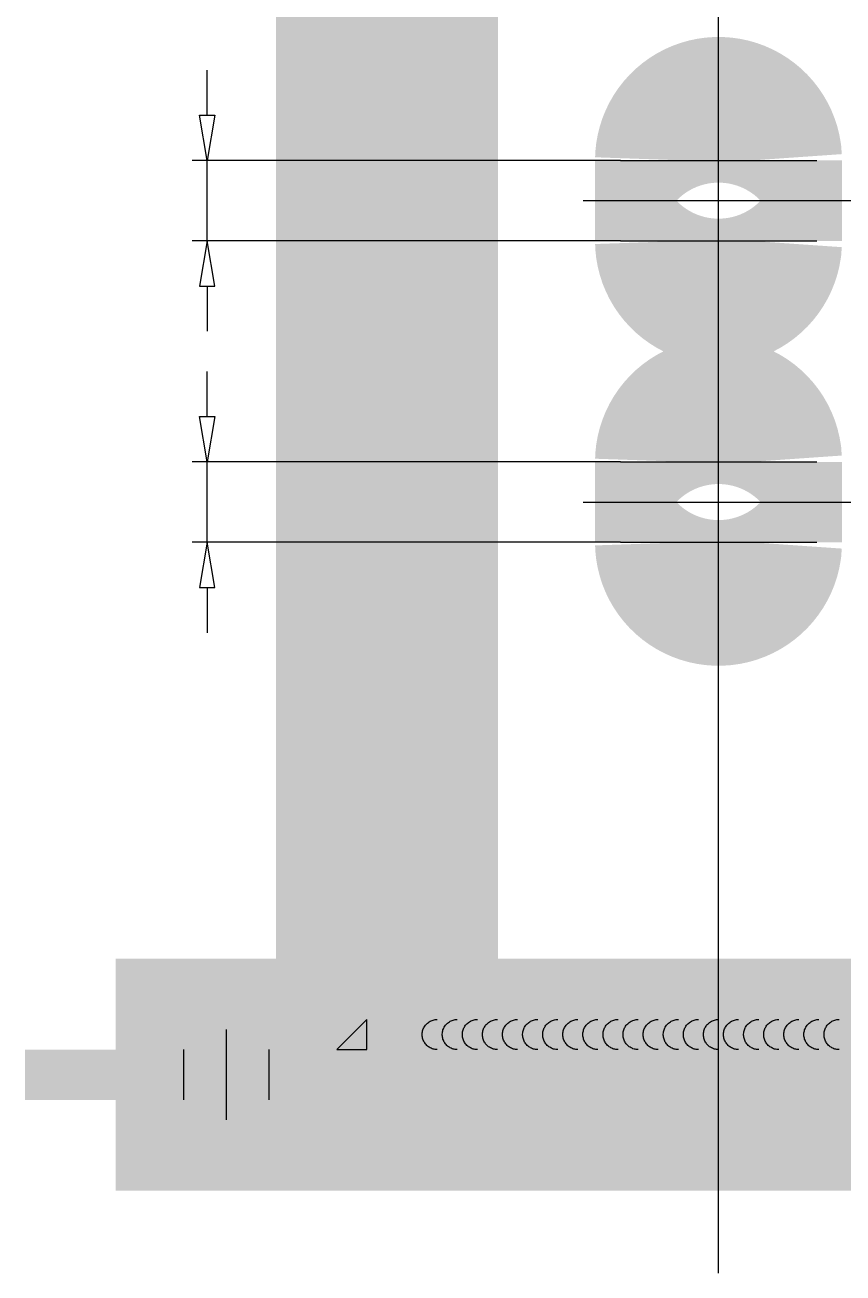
# Model space of a CAD drawing. Extents: x 17.6 to 52.5, y 0.2 to 49.5.
# Drawn here: x 33.67 to 40.04, y 15.58 to 25.3 of the extents above; entities that cross this region are included whole.
import ezdxf

# ---------------------------------------------------------------- set-up
doc = ezdxf.new("R2010")
doc.units = 0
doc.linetypes.add('1', pattern=[50.799999713897705, 31.75, -6.349999904632568, 6.349999904632568, -6.349999904632568])
doc.linetypes.add('2', pattern=[15, 12, -3])
doc.layers.get('0').update_dxf_attribs({"linetype": 'CONTINUOUS'})

msp = doc.modelspace()

# ---------------------------------------------------------------- linework, layer by layer
at = {"color": 7, "const_width": 1.415000081062317}
for points in [[(36.3299922790809, 17.319591486626678), (36.329992279078624, 46.27838400879307)], [(36.64306030634634, 17.319591486626678), (36.64306030634634, 46.27838400879307)], [(38.814969745507824, 24.24622158990087), (38.81558937971363, 24.26396538923808), (38.81744524070109, 24.28162274236331), (38.82052829688064, 24.299107624087867), (38.824823526703995, 24.31633484893706), (38.830309993305036, 24.333220492172984), (38.836960993781986, 24.3496822804953), (38.84474409651875, 24.36564002589313), (38.85362142108875, 24.381015970860574), (38.86354967557645, 24.395735212919192), (38.874480492462, 24.409726049833353), (38.88636065254536, 24.422920287505463), (38.899132252888876, 24.435253687823206), (38.912733080024054, 24.446666127272522), (38.92709686186504, 24.45710203545451), (38.942153631584915, 24.46651054436802), (38.95783002618032, 24.474845824295244), (38.974049669008764, 24.48206728906507), (38.99073355232349, 24.488139708014955), (39.00780038249036, 24.493033560536787), (39.02516701850482, 24.4967249427753), (39.042748845197366, 24.49919590351368), (39.06046021058569, 24.500434406852833), (39.0782148247381, 24.500434406852833), (39.09592619012642, 24.49919590351368), (39.11350801681897, 24.4967249427753), (39.13087465283343, 24.493033560536787), (39.147941483000295, 24.488139708014955), (39.16462536631502, 24.48206728906507), (39.18084500914347, 24.474845824295244), (39.19652140373887, 24.46651054436802), (39.21157817345875, 24.45710203545451), (39.22594195529973, 24.446666127272522), (39.23954278243491, 24.435253687823206), (39.25231438277842, 24.422920287505463), (39.26419454286179, 24.409726049833353), (39.275125359747335, 24.395735212919192), (39.28505361423504, 24.381015970860574), (39.29393093880503, 24.36564002589313), (39.3017140415418, 24.3496822804953), (39.30836504201875, 24.333220492172984), (39.31385150861979, 24.31633484893706), (39.31814673844315, 24.299107624087867), (39.321229794622695, 24.28162274236331), (39.32370528981596, 24.24622158990087)], [(38.81496974550896, 24.246221589901438), (38.814969745507824, 23.620085535368162)], [(39.32370528981596, 23.620085535368162), (39.32370528981596, 24.246221589901438)], [(38.814969745507824, 23.620085535368162), (38.81558937971363, 23.602341736031008), (38.81744524070109, 23.584684382905778), (38.82052829688064, 23.567199501181165), (38.824823526703995, 23.549972276332028), (38.830309993305036, 23.533086633096048), (38.836960993781986, 23.51662484477373), (38.84474409651875, 23.50066709937596), (38.85362142108875, 23.485291154408458), (38.86354967557645, 23.47057191234984), (38.874480492462, 23.45658107543568), (38.88636065254536, 23.443386837763626), (38.899132252888876, 23.431053437445826), (38.912733080024054, 23.41964099799651), (38.92709686186504, 23.409205089814577), (38.942153631584915, 23.399796580901068), (38.95783002618032, 23.391461300973788), (38.974049669008764, 23.38423983620396), (38.99073355232349, 23.378167417254076), (39.00780038249036, 23.373273564732244), (39.02516701850482, 23.36958218249373), (39.042748845197366, 23.367111221755408), (39.06046021058569, 23.365872718416256), (39.0782148247381, 23.365872718416256), (39.09592619012642, 23.367111221755408), (39.11350801681897, 23.36958218249373), (39.13087465283343, 23.373273564732244), (39.147941483000295, 23.378167417254076), (39.16462536631502, 23.38423983620396), (39.18084500914347, 23.391461300973788), (39.19652140373887, 23.399796580901068), (39.21157817345875, 23.409205089814577), (39.22594195529973, 23.41964099799651), (39.23954278243491, 23.431053437445826), (39.25231438277842, 23.443386837763626), (39.26419454286179, 23.45658107543568), (39.275125359747335, 23.47057191234984), (39.28505361423504, 23.485291154408458), (39.29393093880503, 23.50066709937596), (39.3017140415418, 23.51662484477373), (39.30836504201875, 23.533086633096048), (39.31385150861979, 23.549972276332028), (39.31814673844315, 23.567199501181165), (39.321229794622695, 23.584684382905778), (39.32370528981596, 23.620085535368162)], [(38.814969745507824, 21.89821138540094), (38.81558937971363, 21.915955184738152), (38.81744524070109, 21.933612537863382), (38.82052829688064, 21.95109741958794), (38.824823526703995, 21.968324644437132), (38.830309993305036, 21.985210287673056), (38.836960993781986, 22.001672075995373), (38.84474409651875, 22.0176298213932), (38.85362142108875, 22.033005766360645), (38.86354967557645, 22.047725008419263), (38.874480492462, 22.061715845333424), (38.88636065254536, 22.074910083005534), (38.899132252888876, 22.087243483323277), (38.912733080024054, 22.098655922772593), (38.92709686186504, 22.109091830954583), (38.942153631584915, 22.118500339868092), (38.95783002618032, 22.126835619795315), (38.974049669008764, 22.134057084565143), (38.99073355232349, 22.140129503515027), (39.00780038249036, 22.14502335603686), (39.02516701850482, 22.148714738275373), (39.042748845197366, 22.151185699013695), (39.06046021058569, 22.152424202352904), (39.0782148247381, 22.152424202352904), (39.09592619012642, 22.151185699013695), (39.11350801681897, 22.148714738275373), (39.13087465283343, 22.14502335603686), (39.147941483000295, 22.140129503515027), (39.16462536631502, 22.134057084565143), (39.18084500914347, 22.126835619795315), (39.19652140373887, 22.118500339868092), (39.21157817345875, 22.109091830954583), (39.22594195529973, 22.098655922772593), (39.23954278243491, 22.087243483323277), (39.25231438277842, 22.074910083005534), (39.26419454286179, 22.061715845333424), (39.275125359747335, 22.047725008419263), (39.28505361423504, 22.033005766360645), (39.29393093880503, 22.0176298213932), (39.3017140415418, 22.001672075995373), (39.30836504201875, 21.985210287673056), (39.31385150861979, 21.968324644437132), (39.31814673844315, 21.95109741958794), (39.321229794622695, 21.933612537863382), (39.32370528981596, 21.89821138540094)], [(38.81496974550896, 21.89821138540151), (38.814969745507824, 21.272075330868233)], [(39.32370528981596, 21.272075330868233), (39.32370528981596, 21.89821138540151)], [(38.814969745507824, 21.272075330868233), (38.81558937971363, 21.25433153153108), (38.81744524070109, 21.23667417840585), (38.82052829688064, 21.219189296681236), (38.824823526703995, 21.2019620718321), (38.830309993305036, 21.18507642859612), (38.836960993781986, 21.168614640273802), (38.84474409651875, 21.152656894875975), (38.85362142108875, 21.13728094990853), (38.86354967557645, 21.12256170784991), (38.874480492462, 21.10857087093575), (38.88636065254536, 21.095376633263697), (38.899132252888876, 21.083043232945897), (38.912733080024054, 21.07163079349658), (38.92709686186504, 21.06119488531465), (38.942153631584915, 21.05178637640114), (38.95783002618032, 21.04345109647386), (38.974049669008764, 21.036229631704032), (38.99073355232349, 21.030157212754148), (39.00780038249036, 21.025263360232316), (39.02516701850482, 21.0215719779938), (39.042748845197366, 21.01910101725548), (39.06046021058569, 21.017862513916327), (39.0782148247381, 21.017862513916327), (39.09592619012642, 21.01910101725548), (39.11350801681897, 21.0215719779938), (39.13087465283343, 21.025263360232316), (39.147941483000295, 21.030157212754148), (39.16462536631502, 21.036229631704032), (39.18084500914347, 21.04345109647386), (39.19652140373887, 21.05178637640114), (39.21157817345875, 21.06119488531465), (39.22594195529973, 21.07163079349658), (39.23954278243491, 21.083043232945897), (39.25231438277842, 21.095376633263697), (39.26419454286179, 21.10857087093575), (39.275125359747335, 21.12256170784991), (39.28505361423504, 21.13728094990853), (39.29393093880503, 21.152656894875975), (39.3017140415418, 21.168614640273802), (39.30836504201875, 21.18507642859612), (39.31385150861979, 21.2019620718321), (39.31814673844315, 21.219189296681236), (39.321229794622695, 21.23667417840585), (39.32370528981596, 21.272075330868233)], [(36.095191258631075, 17.31959148662662), (36.329992279081125, 17.554392507076614)], [(34.37331710866465, 17.319591486626678), (43.7653579266655, 17.31959148662679)], [(34.37331710866465, 16.92825645254493), (34.37331710866465, 17.319591486627075)], [(34.76465214274799, 16.92825645254493), (34.76465214274799, 17.319591486627075)], [(34.37331710866465, 16.92825645254493), (43.7653579266655, 16.92825645254294)]]:
    msp.add_lwpolyline(points, dxfattribs=at)
at = {"color": 1, "linetype": '1'}
for points in [[(39.06933751766201, 15.579159668393459), (39.06933751766201, 46.93237309117518)], [(38.304660152020915, 24.246221589901438), (39.834014883301734, 24.246221589901438)], [(38.016035786636394, 23.9331535626348), (40.122639248686255, 23.9331535626348)], [(38.304660152020915, 23.620085535368162), (39.834014883301734, 23.620085535368162)], [(38.304660152020915, 21.89821138540151), (39.834014883301734, 21.89821138540151)], [(38.01603578663753, 21.585143358134303), (40.12263924868739, 21.585143358134303)], [(38.304660152020915, 21.272075330868233), (39.834014883301734, 21.272075330868233)], [(35.234254183655594, 17.476125500260423), (35.234254183655594, 16.771722438911013)]]:
    msp.add_lwpolyline(points, dxfattribs=at)
at = {"color": 5}
for points in [[(35.08549747319262, 24.598423120576456), (35.08549747319262, 24.950624651251417)], [(35.02679721808022, 24.598423120576456), (35.144197728305244, 24.598423120576456), (35.08549747319262, 24.246221589901438), (35.08549747319262, 24.246221589901438), (35.02679721808022, 24.598423120576456)], [(38.304660152020915, 24.246221589901438), (34.96809696296782, 24.246221589901438)], [(35.08549747319262, 23.620085535368162), (35.08549747319262, 24.246221589901438)], [(38.304660152020915, 23.620085535368162), (34.96809696296782, 23.620085535368162)], [(35.02679721808022, 23.267884004693144), (35.144197728305244, 23.267884004693144), (35.08549747319262, 23.620085535368162), (35.08549747319262, 23.620085535368162), (35.02679721808022, 23.267884004693144)], [(35.08549747319262, 23.267884004693144), (35.08549747319262, 22.915682474018183)], [(35.08549747319262, 22.250412916076527), (35.08549747319262, 22.60261444675149)], [(35.02679721808022, 22.250412916076527), (35.144197728305244, 22.250412916076527), (35.08549747319262, 21.89821138540151), (35.08549747319262, 21.89821138540151), (35.02679721808022, 22.250412916076527)], [(38.304660152020915, 21.89821138540151), (34.96809696296782, 21.89821138540151)], [(35.08549747319262, 21.272075330868233), (35.08549747319262, 21.89821138540151)], [(38.304660152020915, 21.272075330868233), (34.96809696296782, 21.272075330868233)], [(35.02679721808022, 20.919873800193216), (35.144197728305244, 20.919873800193216), (35.08549747319262, 21.272075330868233), (35.08549747319262, 21.272075330868233), (35.02679721808022, 20.919873800193216)], [(35.08549747319262, 20.919873800193216), (35.08549747319262, 20.567672269518255)], [(36.3299922790809, 17.554392507076443), (36.0951912586313, 17.319591486626678), (36.0951912586313, 17.319591486626678), (36.3299922790809, 17.319591486626678), (36.3299922790809, 17.319591486626678), (36.3299922790809, 17.554392507076443)]]:
    msp.add_lwpolyline(points, dxfattribs=at)
at = {"color": 5, "const_width": 7.8267007098e-08}
for points in [[(34.76100437681907, 24.26559477684981), (34.76100437681907, 24.056291946204396), (34.72064294835263, 24.056291946204396), (34.72064294835263, 24.26559477684981), (34.76100437681907, 24.26559477684981)], [(34.86791411293552, 24.056291946204396), (34.82755268446908, 24.056291946204396), (34.82755268446908, 24.26559477684981), (34.86791411293552, 24.26559477684981), (34.86791411293552, 24.056291946204396)], [(34.77710089888615, 23.863638204360313), (34.76959984056316, 23.848887037333952), (34.76023025137124, 23.836922785840443), (34.748992046918374, 23.82774536356783), (34.73601870750531, 23.821258682180428), (34.72144377207178, 23.817366713575154), (34.70526716607969, 23.816069379213616), (34.68100224068667, 23.81883219250153), (34.65946014878773, 23.8271207261742), (34.64064083121389, 23.84093490144943), (34.62609255142888, 23.859337765327894), (34.61736360645364, 23.881392432650273), (34.61445395203032, 23.907098812789798), (34.6174303287346, 23.932973339607656), (34.62635950807976, 23.955244235528255), (34.641241447709035, 23.973911389927594), (34.66039442592819, 23.98796577890846), (34.68213676125083, 23.996398476183856), (34.70646839906976, 23.999209356028416), (34.722097754881815, 23.99792399839953), (34.73631236909523, 23.994068083526713), (34.74911217021736, 23.98764148264047), (34.76028361336671, 23.9785961612547), (34.769613217028336, 23.96688418087558), (34.77710089888615, 23.952505418611565), (34.785589586177366, 23.970415767220118), (34.796961288680905, 23.985227010035146), (34.81121591580404, 23.996939025737333), (34.82792637243733, 24.00540767968664), (34.846665641397294, 24.01048893879414), (34.86743361973936, 24.012182671977484), (34.89594284850568, 24.008987352749784), (34.92124886412944, 23.999401557435363), (34.94335154471196, 23.98342515495699), (34.96043570667075, 23.962235368940014), (34.970686274657055, 23.93700951596668), (34.97410310925784, 23.907747478587225), (34.97067287896266, 23.878485414005695), (34.960382363579356, 23.85325955344257), (34.943231421412975, 23.832069802217518), (34.92095518336828, 23.816093380419886), (34.89528888095515, 23.8065075672655), (34.86623238674929, 23.803312285197023), (34.84457011900099, 23.805054051516038), (34.82539046779152, 23.81027943965438), (34.80869332652492, 23.818988375302183), (34.79487911909155, 23.830916595529402), (34.784348340756196, 23.84579989922389), (34.77710089888615, 23.863638204360313)], [(34.703825686491655, 23.85585421479084), (34.7194683895425, 23.85746384098394), (34.733082386962224, 23.862292827287206), (34.74466760815403, 23.870341084267352), (34.753476626798374, 23.880959956171125), (34.758762078587324, 23.893500860340566), (34.76052388362314, 23.90796370051976), (34.75877539785961, 23.92205413225645), (34.75353004083286, 23.934342781240616), (34.74478773145324, 23.944829540008413), (34.73350946558344, 23.952817705248776), (34.72065629721419, 23.957610663375817), (34.706228152471795, 23.95920829851866), (34.69121272078655, 23.957562574407973), (34.67787905533214, 23.952625545918238), (34.666227093902535, 23.94439709614346), (34.65721783052368, 23.933718101703903), (34.65181229972677, 23.921429525229428), (34.65001044853648, 23.907531256654806), (34.6517722421213, 23.89352485025512), (34.65705768452335, 23.88120023311302), (34.665866724005355, 23.870557306199885), (34.67713160361336, 23.862388895067056), (34.689784610752895, 23.85748789477975), (34.703825686491655, 23.85585421479084)], [(34.866472633347485, 23.843313342706722), (34.878671788045494, 23.844190217835262), (34.89060407474585, 23.846820946428124), (34.90226937645161, 23.851205443242407), (34.912933619251135, 23.85731969327952), (34.92186282666148, 23.865139749574382), (34.929056872130104, 23.8746655229171), (34.93432891131988, 23.885308419063392), (34.93749220235759, 23.896479917979207), (34.93854661275168, 23.908179922452177), (34.936330965575735, 23.9256938680158), (34.92968418713599, 23.941045661406633), (34.91860614511643, 23.954235194071543), (34.90411122941282, 23.96432551611116), (34.88721392635807, 23.970379769917713), (34.86791411293552, 23.972397836400262), (34.84829394107987, 23.97031966727701), (34.83107630413042, 23.964085308356573), (34.81626109436229, 23.953694639240325), (34.80491608741613, 23.940180734269063), (34.798109132438185, 23.924576755387704), (34.7958401335311, 23.90688259085732), (34.79808240785883, 23.889620843279886), (34.804809344054775, 23.87444930364353), (34.81602084776432, 23.86136787406923), (34.830595778724046, 23.85133755270192), (34.84741307514969, 23.84531940472982), (34.866472633347485, 23.843313342706722)], [(34.76100437681907, 23.7607165644975), (34.76100437681907, 23.551413733852087), (34.72064294835263, 23.551413733852087), (34.72064294835263, 23.7607165644975), (34.76100437681907, 23.7607165644975)], [(34.86791411293552, 23.551413733852087), (34.82755268446908, 23.551413733852087), (34.82755268446908, 23.7607165644975), (34.86791411293552, 23.7607165644975), (34.86791411293552, 23.551413733852087)], [(34.76100437681907, 21.91758457234988), (34.76100437681907, 21.70828174170441), (34.72064294835263, 21.70828174170441), (34.72064294835263, 21.91758457234988), (34.76100437681907, 21.91758457234988)], [(34.86791411293552, 21.70828174170441), (34.82755268446908, 21.70828174170441), (34.82755268446908, 21.91758457234988), (34.86791411293552, 21.91758457234988), (34.86791411293552, 21.70828174170441)], [(34.77710089888615, 21.515627999860385), (34.76959984056316, 21.500876832834024), (34.76023025137124, 21.488912581340514), (34.748992046918374, 21.4797351590679), (34.73601870750531, 21.4732484776805), (34.72144377207178, 21.469356509075226), (34.70526716607969, 21.468059174713687), (34.68100224068667, 21.470821988001603), (34.65946014878773, 21.479110521674272), (34.64064083121389, 21.4929246969495), (34.62609255142888, 21.511327560827965), (34.61736360645364, 21.533382228150344), (34.61445395203032, 21.55908860828987), (34.6174303287346, 21.584963135107728), (34.62635950807976, 21.607234031028327), (34.641241447709035, 21.625901185427665), (34.66039442592819, 21.639955574408532), (34.68213676125083, 21.648388271683928), (34.70646839906976, 21.651199151528488), (34.722097754881815, 21.6499137938996), (34.73631236909523, 21.646057879026785), (34.74911217021736, 21.63963127814054), (34.76028361336671, 21.63058595675477), (34.769613217028336, 21.618873976375653), (34.77710089888615, 21.604495214111637), (34.785589586177366, 21.62240556272019), (34.796961288680905, 21.637216805535218), (34.81121591580404, 21.648928821237405), (34.82792637243733, 21.657397475186713), (34.846665641397294, 21.66247873429421), (34.86743361973936, 21.664172467477556), (34.89594284850568, 21.660977148249856), (34.92124886412944, 21.651391352935434), (34.94335154471196, 21.63541495045706), (34.96043570667075, 21.614225164440086), (34.970686274657055, 21.58899931146675), (34.97410310925784, 21.559737274087297), (34.97067287896266, 21.530475209505767), (34.960382363579356, 21.50524934894264), (34.943231421412975, 21.48405959771759), (34.92095518336828, 21.468083175919958), (34.89528888095515, 21.45849736276557), (34.86623238674929, 21.455302080697095), (34.84457011900099, 21.45704384701611), (34.82539046779152, 21.46226923515445), (34.80869332652492, 21.470978170802255), (34.79487911909155, 21.482906391029474), (34.784348340756196, 21.497789694723963), (34.77710089888615, 21.515627999860385)], [(34.703825686491655, 21.50784401029091), (34.7194683895425, 21.509453636483954), (34.733082386962224, 21.514282622787277), (34.74466760815403, 21.522330879767424), (34.753476626798374, 21.532949751671197), (34.758762078587324, 21.545490655840638), (34.76052388362314, 21.55995349601983), (34.75877539785961, 21.57404392775652), (34.75353004083286, 21.586332576740688), (34.74478773145324, 21.596819335508485), (34.73350946558344, 21.604807500748848), (34.72065629721419, 21.60960045887589), (34.706228152471795, 21.611198094018732), (34.69121272078655, 21.609552369908045), (34.67787905533214, 21.60461534141831), (34.666227093902535, 21.596386891643533), (34.65721783052368, 21.585707897203974), (34.65181229972677, 21.5734193207295), (34.65001044853648, 21.559521052154878), (34.6517722421213, 21.54551464575519), (34.65705768452335, 21.53319002861309), (34.665866724005355, 21.522547101699956), (34.67713160361336, 21.514378690567128), (34.689784610752895, 21.509477690279823), (34.703825686491655, 21.50784401029091)], [(34.866472633347485, 21.495303138206793), (34.878671788045494, 21.496180013335334), (34.89060407474585, 21.498810741928196), (34.90226937645161, 21.503195238742478), (34.912933619251135, 21.509309488779593), (34.92186282666148, 21.517129545074454), (34.929056872130104, 21.52665531841717), (34.93432891131988, 21.537298214563464), (34.93749220235759, 21.548469713479278), (34.93854661275168, 21.56016971795225), (34.936330965575735, 21.57768366351587), (34.92968418713599, 21.593035456906705), (34.91860614511643, 21.606224989571615), (34.90411122941282, 21.61631531161123), (34.88721392635807, 21.622369565417785), (34.86791411293552, 21.624387631900333), (34.84829394107987, 21.622309462777082), (34.83107630413042, 21.616075103856645), (34.81626109436229, 21.60568443474034), (34.80491608741613, 21.592170529769135), (34.798109132438185, 21.576566550887776), (34.7958401335311, 21.558872386357393), (34.79808240785883, 21.541610638779957), (34.804809344054775, 21.5264390991436), (34.81602084776432, 21.513357669569245), (34.830595778724046, 21.503327348201992), (34.84741307514969, 21.497309200229893), (34.866472633347485, 21.495303138206793)], [(34.76100437681907, 21.41270635999757), (34.76100437681907, 21.20340352935216), (34.72064294835263, 21.20340352935216), (34.72064294835263, 21.41270635999757), (34.76100437681907, 21.41270635999757)], [(34.86791411293552, 21.20340352935216), (34.82755268446908, 21.20340352935216), (34.82755268446908, 21.41270635999757), (34.86791411293552, 21.41270635999757), (34.86791411293552, 21.20340352935216)]]:
    msp.add_lwpolyline(points, dxfattribs=at)
at = {"color": 8, "linetype": '2'}
for points in [[(36.877861326794346, 17.31959148662662), (36.8696718812605, 17.319877465185357), (36.8615223337988, 17.320734019998838), (36.85345238829768, 17.322156971157938), (36.84550136144435, 17.324139386357956), (36.83770798620776, 17.32667159955912), (36.830110236315704, 17.329741294957785), (36.822745124490666, 17.333333497656326), (36.815648534505726, 17.337430713615447), (36.80885503924742, 17.342012985635165), (36.80239773277344, 17.347057986656296), (36.79630808102843, 17.352541141052484), (36.790615744573415, 17.358435717931684), (36.7853484619568, 17.36471302706957), (36.78053189110278, 17.37134246556002), (36.77618950667966, 17.378291741739076), (36.77234245081718, 17.385527001142066), (36.76900946779483, 17.393012989780914), (36.76620681074178, 17.40071324308019), (36.76394811101318, 17.40859024215706), (36.762244396851656, 17.416605612086983), (36.76110395343403, 17.424720301509126), (36.76053233220205, 17.43289477826835), (36.76053233220205, 17.44108921543483), (36.76110395343403, 17.44926369219405), (36.762244396851656, 17.45737838161625), (36.76394811101318, 17.465393751546117), (36.76620681074178, 17.473270750622987), (36.76900946779483, 17.48097100392232), (36.77234245081718, 17.48845699256117), (36.77618950667966, 17.4956922519641), (36.78053189110278, 17.502641528143215), (36.7853484619568, 17.509270966633665), (36.790615744573415, 17.515548275771494), (36.79630808102843, 17.521442852650694), (36.80239773277344, 17.52692600704688), (36.80885503924742, 17.531971008068012), (36.815648534505726, 17.53655328008773), (36.822745124490666, 17.54065049604685), (36.830110236315704, 17.544242698745393), (36.83770798620776, 17.547312394144058), (36.84550136144435, 17.54984460734522), (36.85345238829768, 17.55182702254524), (36.8615223337988, 17.55324997370434), (36.877861326794346, 17.554392507076614)], [(37.034395340427864, 17.31959148662662), (37.02620589489379, 17.319877465185357), (37.01805634743209, 17.320734019998838), (37.00998640193097, 17.322156971157938), (37.00203537507764, 17.324139386357956), (36.99424199984105, 17.32667159955912), (36.98664424994922, 17.329741294957785), (36.97927913812396, 17.333333497656326), (36.97218254813902, 17.337430713615447), (36.96538905288094, 17.342012985635165), (36.95893174640673, 17.347057986656296), (36.95284209466172, 17.352541141052484), (36.947149758206706, 17.358435717931684), (36.94188247559009, 17.36471302706957), (36.93706590473607, 17.37134246556002), (36.93272352031295, 17.378291741739076), (36.92887646445047, 17.385527001142066), (36.92554348142812, 17.393012989780914), (36.92274082437507, 17.40071324308019), (36.920482124646696, 17.40859024215706), (36.91877841048495, 17.416605612086983), (36.91763796706732, 17.424720301509126), (36.91706634583534, 17.43289477826835), (36.91706634583534, 17.44108921543483), (36.91763796706732, 17.44926369219405), (36.91877841048495, 17.45737838161625), (36.920482124646696, 17.465393751546117), (36.92274082437507, 17.473270750622987), (36.92554348142812, 17.48097100392232), (36.92887646445047, 17.48845699256117), (36.93272352031295, 17.4956922519641), (36.93706590473607, 17.502641528143215), (36.94188247559009, 17.509270966633665), (36.947149758206706, 17.515548275771494), (36.95284209466172, 17.521442852650694), (36.95893174640673, 17.52692600704688), (36.96538905288094, 17.531971008068012), (36.97218254813902, 17.53655328008773), (36.97927913812396, 17.54065049604685), (36.98664424994922, 17.544242698745393), (36.99424199984105, 17.547312394144058), (37.00203537507764, 17.54984460734522), (37.00998640193097, 17.55182702254524), (37.01805634743209, 17.55324997370434), (37.034395340427864, 17.554392507076614)], [(37.190929354061154, 17.31959148662662), (37.18273990852708, 17.319877465185357), (37.174590361065384, 17.320734019998838), (37.16652041556449, 17.322156971157938), (37.15856938871093, 17.324139386357956), (37.15077601347434, 17.32667159955912), (37.14317826358251, 17.329741294957785), (37.135813151757475, 17.333333497656326), (37.12871656177231, 17.337430713615447), (37.12192306651423, 17.342012985635165), (37.115465760040024, 17.347057986656296), (37.10937610829524, 17.352541141052484), (37.10368377184, 17.358435717931684), (37.09841648922338, 17.36471302706957), (37.093599918369364, 17.37134246556002), (37.089257533946466, 17.378291741739076), (37.08541047808376, 17.385527001142066), (37.08207749506141, 17.393012989780914), (37.07927483800836, 17.40071324308019), (37.07701613827999, 17.40859024215706), (37.07531242411824, 17.416605612086983), (37.07417198070061, 17.424720301509126), (37.07360035946863, 17.43289477826835), (37.07360035946863, 17.44108921543483), (37.07417198070061, 17.44926369219405), (37.07531242411824, 17.45737838161625), (37.07701613827999, 17.465393751546117), (37.07927483800836, 17.473270750622987), (37.08207749506141, 17.48097100392232), (37.08541047808376, 17.48845699256117), (37.089257533946466, 17.4956922519641), (37.093599918369364, 17.502641528143215), (37.09841648922338, 17.509270966633665), (37.10368377184, 17.515548275771494), (37.10937610829524, 17.521442852650694), (37.115465760040024, 17.52692600704688), (37.12192306651423, 17.531971008068012), (37.12871656177231, 17.53655328008773), (37.135813151757475, 17.54065049604685), (37.14317826358251, 17.544242698745393), (37.15077601347434, 17.547312394144058), (37.15856938871093, 17.54984460734522), (37.16652041556449, 17.55182702254524), (37.174590361065384, 17.55324997370434), (37.190929354061154, 17.554392507076614)], [(37.347463367694445, 17.31959148662662), (37.3392739221606, 17.319877465185357), (37.3311243746989, 17.320734019998838), (37.32305442919778, 17.322156971157938), (37.31510340234422, 17.324139386357956), (37.30731002710763, 17.32667159955912), (37.299712277215804, 17.329741294957785), (37.292347165390765, 17.333333497656326), (37.2852505754056, 17.337430713615447), (37.27845708014752, 17.342012985635165), (37.271999773673315, 17.347057986656296), (37.26591012192853, 17.352541141052484), (37.26021778547329, 17.358435717931684), (37.25495050285667, 17.36471302706957), (37.25013393200288, 17.37134246556002), (37.245791547579756, 17.378291741739076), (37.24194449171705, 17.385527001142066), (37.23861150869493, 17.393012989780914), (37.23580885164188, 17.40071324308019), (37.23355015191328, 17.40859024215706), (37.231846437751756, 17.416605612086983), (37.2307059943339, 17.424720301509126), (37.23013437310192, 17.43289477826835), (37.23013437310192, 17.44108921543483), (37.2307059943339, 17.44926369219405), (37.231846437751756, 17.45737838161625), (37.23355015191328, 17.465393751546117), (37.23580885164188, 17.473270750622987), (37.23861150869493, 17.48097100392232), (37.24194449171705, 17.48845699256117), (37.245791547579756, 17.4956922519641), (37.25013393200288, 17.502641528143215), (37.25495050285667, 17.509270966633665), (37.26021778547329, 17.515548275771494), (37.26591012192853, 17.521442852650694), (37.271999773673315, 17.52692600704688), (37.27845708014752, 17.531971008068012), (37.2852505754056, 17.53655328008773), (37.292347165390765, 17.54065049604685), (37.299712277215804, 17.544242698745393), (37.30731002710763, 17.547312394144058), (37.31510340234422, 17.54984460734522), (37.32305442919778, 17.55182702254524), (37.3311243746989, 17.55324997370434), (37.347463367694445, 17.554392507076614)], [(37.503997381327736, 17.31959148662662), (37.49580793579389, 17.319877465185357), (37.48765838833219, 17.320734019998838), (37.47958844283107, 17.322156971157938), (37.47163741597751, 17.324139386357956), (37.46384404074092, 17.32667159955912), (37.456246290849094, 17.329741294957785), (37.448881179024056, 17.333333497656326), (37.441784589039116, 17.337430713615447), (37.43499109378081, 17.342012985635165), (37.428533787306606, 17.347057986656296), (37.42244413556182, 17.352541141052484), (37.416751799106805, 17.358435717931684), (37.41148451648996, 17.36471302706957), (37.40666794563617, 17.37134246556002), (37.40232556121305, 17.378291741739076), (37.39847850535034, 17.385527001142066), (37.39514552232822, 17.393012989780914), (37.39234286527517, 17.40071324308019), (37.39008416554657, 17.40859024215706), (37.388380451385046, 17.416605612086983), (37.38724000796719, 17.424720301509126), (37.38666838673521, 17.43289477826835), (37.38666838673521, 17.44108921543483), (37.38724000796719, 17.44926369219405), (37.388380451385046, 17.45737838161625), (37.39008416554657, 17.465393751546117), (37.39234286527517, 17.473270750622987), (37.39514552232822, 17.48097100392232), (37.39847850535034, 17.48845699256117), (37.40232556121305, 17.4956922519641), (37.40666794563617, 17.502641528143215), (37.41148451648996, 17.509270966633665), (37.416751799106805, 17.515548275771494), (37.42244413556182, 17.521442852650694), (37.428533787306606, 17.52692600704688), (37.43499109378081, 17.531971008068012), (37.441784589039116, 17.53655328008773), (37.448881179024056, 17.54065049604685), (37.456246290849094, 17.544242698745393), (37.46384404074092, 17.547312394144058), (37.47163741597751, 17.54984460734522), (37.47958844283107, 17.55182702254524), (37.48765838833219, 17.55324997370434), (37.503997381327736, 17.554392507076614)], [(37.660531394961026, 17.31959148662662), (37.65234194942718, 17.319877465185357), (37.64419240196548, 17.320734019998838), (37.63612245646436, 17.322156971157938), (37.62817142961103, 17.324139386357956), (37.62037805437444, 17.32667159955912), (37.612780304482385, 17.329741294957785), (37.60541519265735, 17.333333497656326), (37.59831860267241, 17.337430713615447), (37.5915251074141, 17.342012985635165), (37.585067800939896, 17.347057986656296), (37.57897814919511, 17.352541141052484), (37.573285812740096, 17.358435717931684), (37.56801853012348, 17.36471302706957), (37.56320195926946, 17.37134246556002), (37.55885957484634, 17.378291741739076), (37.55501251898363, 17.385527001142066), (37.55167953596151, 17.393012989780914), (37.54887687890846, 17.40071324308019), (37.54661817917986, 17.40859024215706), (37.54491446501834, 17.416605612086983), (37.54377402160071, 17.424720301509126), (37.54320240036873, 17.43289477826835), (37.54320240036873, 17.44108921543483), (37.54377402160071, 17.44926369219405), (37.54491446501834, 17.45737838161625), (37.54661817917986, 17.465393751546117), (37.54887687890846, 17.473270750622987), (37.55167953596151, 17.48097100392232), (37.55501251898363, 17.48845699256117), (37.55885957484634, 17.4956922519641), (37.56320195926946, 17.502641528143215), (37.56801853012348, 17.509270966633665), (37.573285812740096, 17.515548275771494), (37.57897814919511, 17.521442852650694), (37.585067800939896, 17.52692600704688), (37.5915251074141, 17.531971008068012), (37.59831860267241, 17.53655328008773), (37.60541519265735, 17.54065049604685), (37.612780304482385, 17.544242698745393), (37.62037805437444, 17.547312394144058), (37.62817142961103, 17.54984460734522), (37.63612245646436, 17.55182702254524), (37.64419240196548, 17.55324997370434), (37.660531394961026, 17.554392507076614)], [(37.81706540859432, 17.31959148662662), (37.80887596306047, 17.319877465185357), (37.800726415598774, 17.320734019998838), (37.792656470097654, 17.322156971157938), (37.78470544324432, 17.324139386357956), (37.77691206800773, 17.32667159955912), (37.769314318115676, 17.329741294957785), (37.76194920629064, 17.333333497656326), (37.7548526163057, 17.337430713615447), (37.74805912104739, 17.342012985635165), (37.741601814573414, 17.347057986656296), (37.7355121628284, 17.352541141052484), (37.72981982637339, 17.358435717931684), (37.72455254375677, 17.36471302706957), (37.719735972902754, 17.37134246556002), (37.71539358847963, 17.378291741739076), (37.71154653261715, 17.385527001142066), (37.7082135495948, 17.393012989780914), (37.70541089254175, 17.40071324308019), (37.70315219281315, 17.40859024215706), (37.70144847865163, 17.416605612086983), (37.700308035234, 17.424720301509126), (37.69973641400202, 17.43289477826835), (37.69973641400202, 17.44108921543483), (37.700308035234, 17.44926369219405), (37.70144847865163, 17.45737838161625), (37.70315219281315, 17.465393751546117), (37.70541089254175, 17.473270750622987), (37.7082135495948, 17.48097100392232), (37.71154653261715, 17.48845699256117), (37.71539358847963, 17.4956922519641), (37.719735972902754, 17.502641528143215), (37.72455254375677, 17.509270966633665), (37.72981982637339, 17.515548275771494), (37.7355121628284, 17.521442852650694), (37.741601814573414, 17.52692600704688), (37.74805912104739, 17.531971008068012), (37.7548526163057, 17.53655328008773), (37.76194920629064, 17.54065049604685), (37.769314318115676, 17.544242698745393), (37.77691206800773, 17.547312394144058), (37.78470544324432, 17.54984460734522), (37.792656470097654, 17.55182702254524), (37.800726415598774, 17.55324997370434), (37.81706540859432, 17.554392507076614)], [(37.973599422227835, 17.31959148662662), (37.96540997669376, 17.319877465185357), (37.957260429232065, 17.320734019998838), (37.949190483730945, 17.322156971157938), (37.94123945687761, 17.324139386357956), (37.93344608164102, 17.32667159955912), (37.925848331749194, 17.329741294957785), (37.91848321992393, 17.333333497656326), (37.91138662993899, 17.337430713615447), (37.90459313468091, 17.342012985635165), (37.898135828206705, 17.347057986656296), (37.89204617646169, 17.352541141052484), (37.88635384000668, 17.358435717931684), (37.88108655739006, 17.36471302706957), (37.876269986536045, 17.37134246556002), (37.87192760211292, 17.378291741739076), (37.86808054625044, 17.385527001142066), (37.86474756322809, 17.393012989780914), (37.86194490617504, 17.40071324308019), (37.85968620644667, 17.40859024215706), (37.85798249228492, 17.416605612086983), (37.85684204886729, 17.424720301509126), (37.85627042763531, 17.43289477826835), (37.85627042763531, 17.44108921543483), (37.85684204886729, 17.44926369219405), (37.85798249228492, 17.45737838161625), (37.85968620644667, 17.465393751546117), (37.86194490617504, 17.473270750622987), (37.86474756322809, 17.48097100392232), (37.86808054625044, 17.48845699256117), (37.87192760211292, 17.4956922519641), (37.876269986536045, 17.502641528143215), (37.88108655739006, 17.509270966633665), (37.88635384000668, 17.515548275771494), (37.89204617646169, 17.521442852650694), (37.898135828206705, 17.52692600704688), (37.90459313468091, 17.531971008068012), (37.91138662993899, 17.53655328008773), (37.91848321992393, 17.54065049604685), (37.925848331749194, 17.544242698745393), (37.93344608164102, 17.547312394144058), (37.94123945687761, 17.54984460734522), (37.949190483730945, 17.55182702254524), (37.957260429232065, 17.55324997370434), (37.973599422227835, 17.554392507076614)], [(38.130133435861126, 17.31959148662662), (38.121943990327054, 17.319877465185357), (38.113794442865355, 17.320734019998838), (38.10572449736446, 17.322156971157938), (38.0977734705109, 17.324139386357956), (38.08998009527431, 17.32667159955912), (38.082382345382484, 17.329741294957785), (38.075017233557446, 17.333333497656326), (38.06792064357228, 17.337430713615447), (38.0611271483142, 17.342012985635165), (38.054669841839996, 17.347057986656296), (38.04858019009521, 17.352541141052484), (38.04288785363997, 17.358435717931684), (38.03762057102335, 17.36471302706957), (38.032804000169335, 17.37134246556002), (38.02846161574644, 17.378291741739076), (38.02461455988373, 17.385527001142066), (38.021281576861384, 17.393012989780914), (38.01847891980833, 17.40071324308019), (38.01622022007996, 17.40859024215706), (38.01451650591821, 17.416605612086983), (38.01337606250058, 17.424720301509126), (38.0128044412686, 17.43289477826835), (38.0128044412686, 17.44108921543483), (38.01337606250058, 17.44926369219405), (38.01451650591821, 17.45737838161625), (38.01622022007996, 17.465393751546117), (38.01847891980833, 17.473270750622987), (38.021281576861384, 17.48097100392232), (38.02461455988373, 17.48845699256117), (38.02846161574644, 17.4956922519641), (38.032804000169335, 17.502641528143215), (38.03762057102335, 17.509270966633665), (38.04288785363997, 17.515548275771494), (38.04858019009521, 17.521442852650694), (38.054669841839996, 17.52692600704688), (38.0611271483142, 17.531971008068012), (38.06792064357228, 17.53655328008773), (38.075017233557446, 17.54065049604685), (38.082382345382484, 17.544242698745393), (38.08998009527431, 17.547312394144058), (38.0977734705109, 17.54984460734522), (38.10572449736446, 17.55182702254524), (38.113794442865355, 17.55324997370434), (38.130133435861126, 17.554392507076614)], [(38.286667449494416, 17.31959148662662), (38.27847800396057, 17.319877465185357), (38.27032845649887, 17.320734019998838), (38.26225851099775, 17.322156971157938), (38.25430748414419, 17.324139386357956), (38.246514108907604, 17.32667159955912), (38.238916359015775, 17.329741294957785), (38.23155124719074, 17.333333497656326), (38.22445465720557, 17.337430713615447), (38.21766116194749, 17.342012985635165), (38.211203855473286, 17.347057986656296), (38.2051142037285, 17.352541141052484), (38.19942186727326, 17.358435717931684), (38.194154584656644, 17.36471302706957), (38.18933801380285, 17.37134246556002), (38.18499562937973, 17.378291741739076), (38.18114857351702, 17.385527001142066), (38.1778155904949, 17.393012989780914), (38.17501293344185, 17.40071324308019), (38.17275423371325, 17.40859024215706), (38.17105051955173, 17.416605612086983), (38.169910076133874, 17.424720301509126), (38.16933845490189, 17.43289477826835), (38.16933845490189, 17.44108921543483), (38.169910076133874, 17.44926369219405), (38.17105051955173, 17.45737838161625), (38.17275423371325, 17.465393751546117), (38.17501293344185, 17.473270750622987), (38.1778155904949, 17.48097100392232), (38.18114857351702, 17.48845699256117), (38.18499562937973, 17.4956922519641), (38.18933801380285, 17.502641528143215), (38.194154584656644, 17.509270966633665), (38.19942186727326, 17.515548275771494), (38.2051142037285, 17.521442852650694), (38.211203855473286, 17.52692600704688), (38.21766116194749, 17.531971008068012), (38.22445465720557, 17.53655328008773), (38.23155124719074, 17.54065049604685), (38.238916359015775, 17.544242698745393), (38.246514108907604, 17.547312394144058), (38.25430748414419, 17.54984460734522), (38.26225851099775, 17.55182702254524), (38.27032845649887, 17.55324997370434), (38.286667449494416, 17.554392507076614)], [(38.44320146312771, 17.31959148662662), (38.43501201759386, 17.319877465185357), (38.426862470132164, 17.320734019998838), (38.418792524631044, 17.322156971157938), (38.41084149777748, 17.324139386357956), (38.403048122540895, 17.32667159955912), (38.395450372649066, 17.329741294957785), (38.38808526082403, 17.333333497656326), (38.38098867083909, 17.337430713615447), (38.37419517558078, 17.342012985635165), (38.36773786910658, 17.347057986656296), (38.36164821736179, 17.352541141052484), (38.35595588090678, 17.358435717931684), (38.350688598289935, 17.36471302706957), (38.345872027436144, 17.37134246556002), (38.34152964301302, 17.378291741739076), (38.33768258715031, 17.385527001142066), (38.33434960412819, 17.393012989780914), (38.33154694707514, 17.40071324308019), (38.32928824734654, 17.40859024215706), (38.32758453318502, 17.416605612086983), (38.326444089767165, 17.424720301509126), (38.32587246853518, 17.43289477826835), (38.32587246853518, 17.44108921543483), (38.326444089767165, 17.44926369219405), (38.32758453318502, 17.45737838161625), (38.32928824734654, 17.465393751546117), (38.33154694707514, 17.473270750622987), (38.33434960412819, 17.48097100392232), (38.33768258715031, 17.48845699256117), (38.34152964301302, 17.4956922519641), (38.345872027436144, 17.502641528143215), (38.350688598289935, 17.509270966633665), (38.35595588090678, 17.515548275771494), (38.36164821736179, 17.521442852650694), (38.36773786910658, 17.52692600704688), (38.37419517558078, 17.531971008068012), (38.38098867083909, 17.53655328008773), (38.38808526082403, 17.54065049604685), (38.395450372649066, 17.544242698745393), (38.403048122540895, 17.547312394144058), (38.41084149777748, 17.54984460734522), (38.418792524631044, 17.55182702254524), (38.426862470132164, 17.55324997370434), (38.44320146312771, 17.554392507076614)], [(38.599735476761, 17.31959148662662), (38.59154603122715, 17.319877465185357), (38.583396483765455, 17.320734019998838), (38.575326538264335, 17.322156971157938), (38.567375511411, 17.324139386357956), (38.55958213617441, 17.32667159955912), (38.551984386282356, 17.329741294957785), (38.54461927445732, 17.333333497656326), (38.53752268447238, 17.337430713615447), (38.53072918921407, 17.342012985635165), (38.52427188273987, 17.347057986656296), (38.51818223099508, 17.352541141052484), (38.51248989454007, 17.358435717931684), (38.50722261192345, 17.36471302706957), (38.502406041069435, 17.37134246556002), (38.49806365664631, 17.378291741739076), (38.4942166007836, 17.385527001142066), (38.49088361776148, 17.393012989780914), (38.48808096070843, 17.40071324308019), (38.48582226097983, 17.40859024215706), (38.48411854681831, 17.416605612086983), (38.48297810340068, 17.424720301509126), (38.4824064821687, 17.43289477826835), (38.4824064821687, 17.44108921543483), (38.48297810340068, 17.44926369219405), (38.48411854681831, 17.45737838161625), (38.48582226097983, 17.465393751546117), (38.48808096070843, 17.473270750622987), (38.49088361776148, 17.48097100392232), (38.4942166007836, 17.48845699256117), (38.49806365664631, 17.4956922519641), (38.502406041069435, 17.502641528143215), (38.50722261192345, 17.509270966633665), (38.51248989454007, 17.515548275771494), (38.51818223099508, 17.521442852650694), (38.52427188273987, 17.52692600704688), (38.53072918921407, 17.531971008068012), (38.53752268447238, 17.53655328008773), (38.54461927445732, 17.54065049604685), (38.551984386282356, 17.544242698745393), (38.55958213617441, 17.547312394144058), (38.567375511411, 17.54984460734522), (38.575326538264335, 17.55182702254524), (38.583396483765455, 17.55324997370434), (38.599735476761, 17.554392507076614)], [(38.75626949039429, 17.31959148662662), (38.748080044860444, 17.319877465185357), (38.739930497398746, 17.320734019998838), (38.731860551897626, 17.322156971157938), (38.72390952504429, 17.324139386357956), (38.7161161498077, 17.32667159955912), (38.708518399915874, 17.329741294957785), (38.70115328809061, 17.333333497656326), (38.69405669810567, 17.337430713615447), (38.68726320284736, 17.342012985635165), (38.680805896373386, 17.347057986656296), (38.67471624462837, 17.352541141052484), (38.66902390817336, 17.358435717931684), (38.66375662555674, 17.36471302706957), (38.658940054702725, 17.37134246556002), (38.6545976702796, 17.378291741739076), (38.65075061441712, 17.385527001142066), (38.647417631394774, 17.393012989780914), (38.64461497434172, 17.40071324308019), (38.64235627461312, 17.40859024215706), (38.6406525604516, 17.416605612086983), (38.63951211703397, 17.424720301509126), (38.63894049580199, 17.43289477826835), (38.63894049580199, 17.44108921543483), (38.63951211703397, 17.44926369219405), (38.6406525604516, 17.45737838161625), (38.64235627461312, 17.465393751546117), (38.64461497434172, 17.473270750622987), (38.647417631394774, 17.48097100392232), (38.65075061441712, 17.48845699256117), (38.6545976702796, 17.4956922519641), (38.658940054702725, 17.502641528143215), (38.66375662555674, 17.509270966633665), (38.66902390817336, 17.515548275771494), (38.67471624462837, 17.521442852650694), (38.680805896373386, 17.52692600704688), (38.68726320284736, 17.531971008068012), (38.69405669810567, 17.53655328008773), (38.70115328809061, 17.54065049604685), (38.708518399915874, 17.544242698745393), (38.7161161498077, 17.547312394144058), (38.72390952504429, 17.54984460734522), (38.731860551897626, 17.55182702254524), (38.739930497398746, 17.55324997370434), (38.75626949039429, 17.554392507076614)], [(38.912803504027806, 17.31959148662662), (38.904614058493735, 17.319877465185357), (38.896464511032036, 17.320734019998838), (38.888394565530916, 17.322156971157938), (38.88044353867758, 17.324139386357956), (38.872650163440994, 17.32667159955912), (38.865052413549165, 17.329741294957785), (38.8576873017239, 17.333333497656326), (38.85059071173896, 17.337430713615447), (38.84379721648088, 17.342012985635165), (38.837339910006676, 17.347057986656296), (38.83125025826166, 17.352541141052484), (38.82555792180665, 17.358435717931684), (38.820290639190034, 17.36471302706957), (38.815474068336016, 17.37134246556002), (38.81113168391289, 17.378291741739076), (38.80728462805041, 17.385527001142066), (38.803951645028064, 17.393012989780914), (38.80114898797501, 17.40071324308019), (38.79889028824664, 17.40859024215706), (38.79718657408489, 17.416605612086983), (38.796046130667264, 17.424720301509126), (38.79547450943528, 17.43289477826835), (38.79547450943528, 17.44108921543483), (38.796046130667264, 17.44926369219405), (38.79718657408489, 17.45737838161625), (38.79889028824664, 17.465393751546117), (38.80114898797501, 17.473270750622987), (38.803951645028064, 17.48097100392232), (38.80728462805041, 17.48845699256117), (38.81113168391289, 17.4956922519641), (38.815474068336016, 17.502641528143215), (38.820290639190034, 17.509270966633665), (38.82555792180665, 17.515548275771494), (38.83125025826166, 17.521442852650694), (38.837339910006676, 17.52692600704688), (38.84379721648088, 17.531971008068012), (38.85059071173896, 17.53655328008773), (38.8576873017239, 17.54065049604685), (38.865052413549165, 17.544242698745393), (38.872650163440994, 17.547312394144058), (38.88044353867758, 17.54984460734522), (38.888394565530916, 17.55182702254524), (38.896464511032036, 17.55324997370434), (38.912803504027806, 17.554392507076614)], [(39.0693375176611, 17.31959148662662), (39.061148072127025, 17.319877465185357), (39.05299852466533, 17.320734019998838), (39.044928579164434, 17.322156971157938), (39.03697755231087, 17.324139386357956), (39.029184177074285, 17.32667159955912), (39.021586427182456, 17.329741294957785), (39.01422131535742, 17.333333497656326), (39.00712472537225, 17.337430713615447), (39.00033123011417, 17.342012985635165), (38.99387392363997, 17.347057986656296), (38.98778427189518, 17.352541141052484), (38.98209193543994, 17.358435717931684), (38.976824652823325, 17.36471302706957), (38.97200808196931, 17.37134246556002), (38.96766569754641, 17.378291741739076), (38.9638186416837, 17.385527001142066), (38.960485658661355, 17.393012989780914), (38.9576830016083, 17.40071324308019), (38.95542430187993, 17.40859024215706), (38.95372058771818, 17.416605612086983), (38.952580144300555, 17.424720301509126), (38.95200852306857, 17.43289477826835), (38.95200852306857, 17.44108921543483), (38.952580144300555, 17.44926369219405), (38.95372058771818, 17.45737838161625), (38.95542430187993, 17.465393751546117), (38.9576830016083, 17.473270750622987), (38.960485658661355, 17.48097100392232), (38.9638186416837, 17.48845699256117), (38.96766569754641, 17.4956922519641), (38.97200808196931, 17.502641528143215), (38.976824652823325, 17.509270966633665), (38.98209193543994, 17.515548275771494), (38.98778427189518, 17.521442852650694), (38.99387392363997, 17.52692600704688), (39.00033123011417, 17.531971008068012), (39.00712472537225, 17.53655328008773), (39.01422131535742, 17.54065049604685), (39.021586427182456, 17.544242698745393), (39.029184177074285, 17.547312394144058), (39.03697755231087, 17.54984460734522), (39.044928579164434, 17.55182702254524), (39.05299852466533, 17.55324997370434), (39.0693375176611, 17.554392507076614)], [(39.22587153129439, 17.31959148662662), (39.21768208576054, 17.319877465185357), (39.209532538298845, 17.320734019998838), (39.201462592797725, 17.322156971157938), (39.19351156594416, 17.324139386357956), (39.185718190707576, 17.32667159955912), (39.178120440815746, 17.329741294957785), (39.17075532899071, 17.333333497656326), (39.16365873900554, 17.337430713615447), (39.15686524374746, 17.342012985635165), (39.15040793727326, 17.347057986656296), (39.14431828552847, 17.352541141052484), (39.13862594907323, 17.358435717931684), (39.133358666456616, 17.36471302706957), (39.128542095602825, 17.37134246556002), (39.1241997111797, 17.378291741739076), (39.12035265531699, 17.385527001142066), (39.11701967229487, 17.393012989780914), (39.11421701524182, 17.40071324308019), (39.11195831551322, 17.40859024215706), (39.1102546013517, 17.416605612086983), (39.109114157933845, 17.424720301509126), (39.10854253670186, 17.43289477826835), (39.10854253670186, 17.44108921543483), (39.109114157933845, 17.44926369219405), (39.1102546013517, 17.45737838161625), (39.11195831551322, 17.465393751546117), (39.11421701524182, 17.473270750622987), (39.11701967229487, 17.48097100392232), (39.12035265531699, 17.48845699256117), (39.1241997111797, 17.4956922519641), (39.128542095602825, 17.502641528143215), (39.133358666456616, 17.509270966633665), (39.13862594907323, 17.515548275771494), (39.14431828552847, 17.521442852650694), (39.15040793727326, 17.52692600704688), (39.15686524374746, 17.531971008068012), (39.16365873900554, 17.53655328008773), (39.17075532899071, 17.54065049604685), (39.178120440815746, 17.544242698745393), (39.185718190707576, 17.547312394144058), (39.19351156594416, 17.54984460734522), (39.201462592797725, 17.55182702254524), (39.209532538298845, 17.55324997370434), (39.22587153129439, 17.554392507076614)], [(39.38240554492768, 17.31959148662662), (39.374216099393834, 17.319877465185357), (39.366066551932136, 17.320734019998838), (39.357996606431016, 17.322156971157938), (39.350045579577454, 17.324139386357956), (39.342252204340866, 17.32667159955912), (39.33465445444904, 17.329741294957785), (39.327289342624, 17.333333497656326), (39.32019275263906, 17.337430713615447), (39.31339925738075, 17.342012985635165), (39.30694195090655, 17.347057986656296), (39.30085229916176, 17.352541141052484), (39.29515996270675, 17.358435717931684), (39.289892680089906, 17.36471302706957), (39.285076109236115, 17.37134246556002), (39.28073372481299, 17.378291741739076), (39.27688666895028, 17.385527001142066), (39.273553685928164, 17.393012989780914), (39.27075102887511, 17.40071324308019), (39.26849232914651, 17.40859024215706), (39.26678861498499, 17.416605612086983), (39.265648171567136, 17.424720301509126), (39.26507655033515, 17.43289477826835), (39.26507655033515, 17.44108921543483), (39.265648171567136, 17.44926369219405), (39.26678861498499, 17.45737838161625), (39.26849232914651, 17.465393751546117), (39.27075102887511, 17.473270750622987), (39.273553685928164, 17.48097100392232), (39.27688666895028, 17.48845699256117), (39.28073372481299, 17.4956922519641), (39.285076109236115, 17.502641528143215), (39.289892680089906, 17.509270966633665), (39.29515996270675, 17.515548275771494), (39.30085229916176, 17.521442852650694), (39.30694195090655, 17.52692600704688), (39.31339925738075, 17.531971008068012), (39.32019275263906, 17.53655328008773), (39.327289342624, 17.54065049604685), (39.33465445444904, 17.544242698745393), (39.342252204340866, 17.547312394144058), (39.350045579577454, 17.54984460734522), (39.357996606431016, 17.55182702254524), (39.366066551932136, 17.55324997370434), (39.38240554492768, 17.554392507076614)], [(39.53893955856097, 17.31959148662662), (39.530750113027125, 17.319877465185357), (39.522600565565426, 17.320734019998838), (39.514530620064306, 17.322156971157938), (39.50657959321097, 17.324139386357956), (39.498786217974384, 17.32667159955912), (39.49118846808233, 17.329741294957785), (39.48382335625729, 17.333333497656326), (39.47672676627235, 17.337430713615447), (39.46993327101404, 17.342012985635165), (39.46347596453984, 17.347057986656296), (39.45738631279505, 17.352541141052484), (39.45169397634004, 17.358435717931684), (39.446426693723424, 17.36471302706957), (39.441610122869406, 17.37134246556002), (39.43726773844628, 17.378291741739076), (39.433420682583574, 17.385527001142066), (39.430087699561454, 17.393012989780914), (39.4272850425084, 17.40071324308019), (39.4250263427798, 17.40859024215706), (39.42332262861828, 17.416605612086983), (39.422182185200654, 17.424720301509126), (39.42161056396867, 17.43289477826835), (39.42161056396867, 17.44108921543483), (39.422182185200654, 17.44926369219405), (39.42332262861828, 17.45737838161625), (39.4250263427798, 17.465393751546117), (39.4272850425084, 17.473270750622987), (39.430087699561454, 17.48097100392232), (39.433420682583574, 17.48845699256117), (39.43726773844628, 17.4956922519641), (39.441610122869406, 17.502641528143215), (39.446426693723424, 17.509270966633665), (39.45169397634004, 17.515548275771494), (39.45738631279505, 17.521442852650694), (39.46347596453984, 17.52692600704688), (39.46993327101404, 17.531971008068012), (39.47672676627235, 17.53655328008773), (39.48382335625729, 17.54065049604685), (39.49118846808233, 17.544242698745393), (39.498786217974384, 17.547312394144058), (39.50657959321097, 17.54984460734522), (39.514530620064306, 17.55182702254524), (39.522600565565426, 17.55324997370434), (39.53893955856097, 17.554392507076614)], [(39.69547357219426, 17.31959148662662), (39.687284126660415, 17.319877465185357), (39.67913457919872, 17.320734019998838), (39.6710646336976, 17.322156971157938), (39.66311360684426, 17.324139386357956), (39.655320231607675, 17.32667159955912), (39.647722481715846, 17.329741294957785), (39.64035736989058, 17.333333497656326), (39.63326077990564, 17.337430713615447), (39.62646728464733, 17.342012985635165), (39.62000997817336, 17.347057986656296), (39.61392032642834, 17.352541141052484), (39.60822798997333, 17.358435717931684), (39.602960707356715, 17.36471302706957), (39.5981441365027, 17.37134246556002), (39.59380175207957, 17.378291741739076), (39.58995469621709, 17.385527001142066), (39.586621713194745, 17.393012989780914), (39.58381905614169, 17.40071324308019), (39.58156035641309, 17.40859024215706), (39.57985664225157, 17.416605612086983), (39.578716198833945, 17.424720301509126), (39.57814457760196, 17.43289477826835), (39.57814457760196, 17.44108921543483), (39.578716198833945, 17.44926369219405), (39.57985664225157, 17.45737838161625), (39.58156035641309, 17.465393751546117), (39.58381905614169, 17.473270750622987), (39.586621713194745, 17.48097100392232), (39.58995469621709, 17.48845699256117), (39.59380175207957, 17.4956922519641), (39.5981441365027, 17.502641528143215), (39.602960707356715, 17.509270966633665), (39.60822798997333, 17.515548275771494), (39.61392032642834, 17.521442852650694), (39.62000997817336, 17.52692600704688), (39.62646728464733, 17.531971008068012), (39.63326077990564, 17.53655328008773), (39.64035736989058, 17.54065049604685), (39.647722481715846, 17.544242698745393), (39.655320231607675, 17.547312394144058), (39.66311360684426, 17.54984460734522), (39.6710646336976, 17.55182702254524), (39.67913457919872, 17.55324997370434), (39.69547357219426, 17.554392507076614)], [(39.85200758582778, 17.31959148662662), (39.843818140293706, 17.319877465185357), (39.83566859283201, 17.320734019998838), (39.82759864733089, 17.322156971157938), (39.819647620477554, 17.324139386357956), (39.811854245240966, 17.32667159955912), (39.80425649534914, 17.329741294957785), (39.79689138352387, 17.333333497656326), (39.78979479353893, 17.337430713615447), (39.78300129828085, 17.342012985635165), (39.77654399180665, 17.347057986656296), (39.77045434006163, 17.352541141052484), (39.76476200360662, 17.358435717931684), (39.759494720990006, 17.36471302706957), (39.75467815013599, 17.37134246556002), (39.75033576571286, 17.378291741739076), (39.74648870985038, 17.385527001142066), (39.743155726828036, 17.393012989780914), (39.74035306977498, 17.40071324308019), (39.73809437004661, 17.40859024215706), (39.73639065588486, 17.416605612086983), (39.735250212467236, 17.424720301509126), (39.73467859123525, 17.43289477826835), (39.73467859123525, 17.44108921543483), (39.735250212467236, 17.44926369219405), (39.73639065588486, 17.45737838161625), (39.73809437004661, 17.465393751546117), (39.74035306977498, 17.473270750622987), (39.743155726828036, 17.48097100392232), (39.74648870985038, 17.48845699256117), (39.75033576571286, 17.4956922519641), (39.75467815013599, 17.502641528143215), (39.759494720990006, 17.509270966633665), (39.76476200360662, 17.515548275771494), (39.77045434006163, 17.521442852650694), (39.77654399180665, 17.52692600704688), (39.78300129828085, 17.531971008068012), (39.78979479353893, 17.53655328008773), (39.79689138352387, 17.54065049604685), (39.80425649534914, 17.544242698745393), (39.811854245240966, 17.547312394144058), (39.819647620477554, 17.54984460734522), (39.82759864733089, 17.55182702254524), (39.83566859283201, 17.55324997370434), (39.85200758582778, 17.554392507076614)], [(40.00854159946107, 17.31959148662662), (40.000352153927, 17.319877465185357), (39.9922026064653, 17.320734019998838), (39.984132660964406, 17.322156971157938), (39.976181634110844, 17.324139386357956), (39.968388258874256, 17.32667159955912), (39.96079050898243, 17.329741294957785), (39.95342539715739, 17.333333497656326), (39.94632880717222, 17.337430713615447), (39.93953531191414, 17.342012985635165), (39.93307800543994, 17.347057986656296), (39.92698835369515, 17.352541141052484), (39.92129601723991, 17.358435717931684), (39.916028734623296, 17.36471302706957), (39.91121216376928, 17.37134246556002), (39.90686977934638, 17.378291741739076), (39.90302272348367, 17.385527001142066), (39.899689740461326, 17.393012989780914), (39.896887083408274, 17.40071324308019), (39.8946283836799, 17.40859024215706), (39.89292466951815, 17.416605612086983), (39.891784226100526, 17.424720301509126), (39.89121260486854, 17.43289477826835), (39.89121260486854, 17.44108921543483), (39.891784226100526, 17.44926369219405), (39.89292466951815, 17.45737838161625), (39.8946283836799, 17.465393751546117), (39.896887083408274, 17.473270750622987), (39.899689740461326, 17.48097100392232), (39.90302272348367, 17.48845699256117), (39.90686977934638, 17.4956922519641), (39.91121216376928, 17.502641528143215), (39.916028734623296, 17.509270966633665), (39.92129601723991, 17.515548275771494), (39.92698835369515, 17.521442852650694), (39.93307800543994, 17.52692600704688), (39.93953531191414, 17.531971008068012), (39.94632880717222, 17.53655328008773), (39.95342539715739, 17.54065049604685), (39.96079050898243, 17.544242698745393), (39.968388258874256, 17.547312394144058), (39.976181634110844, 17.54984460734522), (39.984132660964406, 17.55182702254524), (39.9922026064653, 17.55324997370434), (40.00854159946107, 17.554392507076614)], [(34.901619404682606, 17.319591486627075), (34.901619404682606, 16.92825645254436)], [(35.566888962624034, 17.319591486627075), (35.5668889626229, 16.92825645254436)]]:
    msp.add_lwpolyline(points, dxfattribs=at)

doc.saveas('drawing.dxf')
